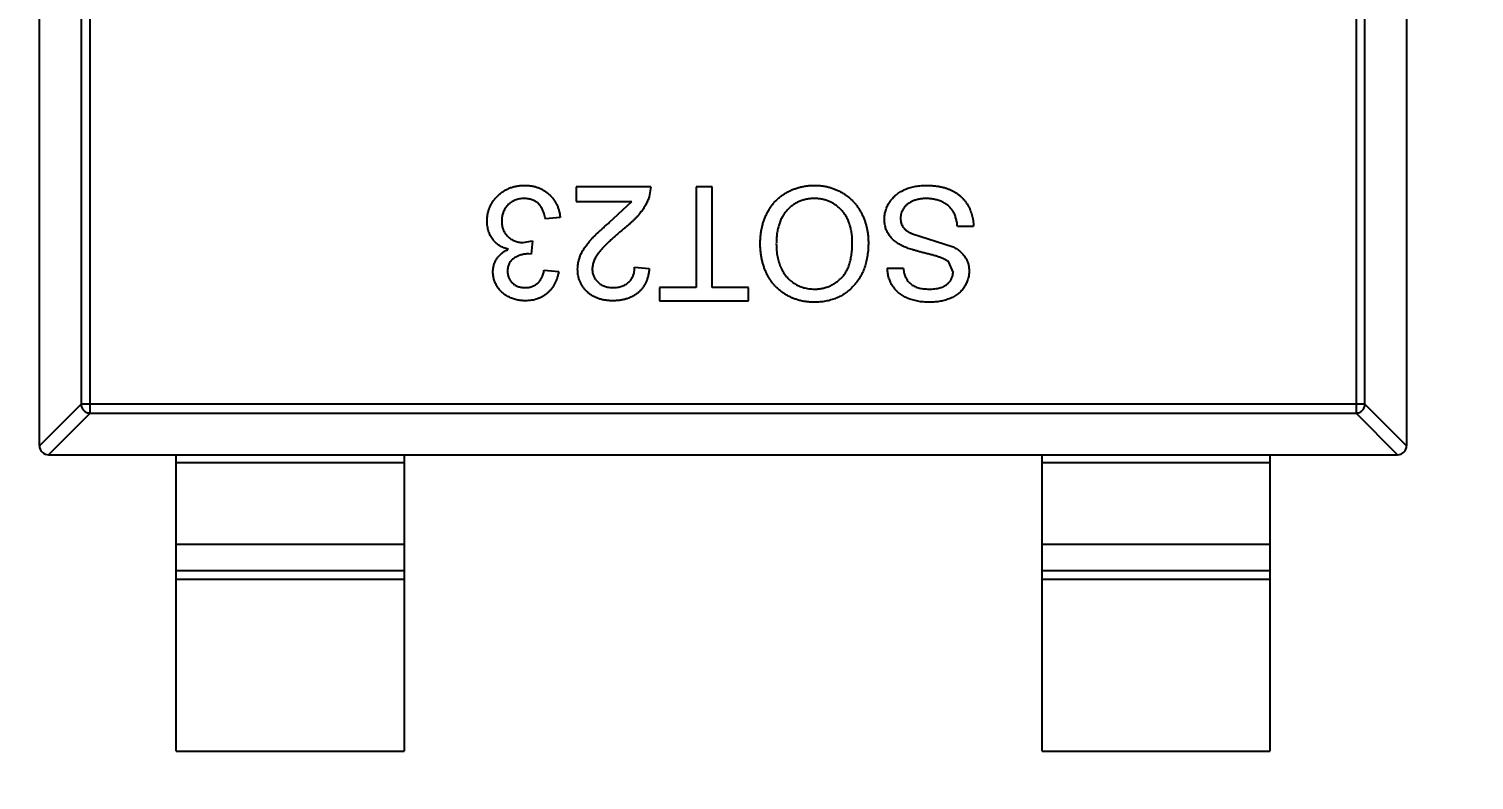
# Model space of a CAD drawing. Header units: inches. Extents: x 398 to 599, y 40 to 151.
# Drawn here: x 546.505 to 549.676, y 80.429 to 82.078 of the extents above; entities that cross this region are included whole.
import ezdxf

# ---------------------------------------------------------------- set-up
doc = ezdxf.new("R2010")
doc.units = ezdxf.units.IN
doc.header["$LTSCALE"] = 1.21
doc.header["$MEASUREMENT"] = 0
doc.header["$PDMODE"] = 3
doc.header["$PDSIZE"] = 0.3125
doc.layers.get('0').update_dxf_attribs({"linetype": 'CONTINUOUS'})
doc.layers.get('Defpoints').update_dxf_attribs({"linetype": 'CONTINUOUS'})
doc.layers.add('DIM', color=3, linetype='CONTINUOUS')
doc.styles.get("Standard").update_dxf_attribs({"font": 'txt', "width": 0.8})
doc.dimstyles.get("Standard").update_dxf_attribs({"dimtxt": 0.15625, "dimasz": 0.1875, "dimexe": 0.125, "dimexo": 0.0625, "dimgap": 0.09, "dimtad": 0, "dimtih": 1, "dimtoh": 1, "dimzin": 4, "dimdsep": 46, "dimtxsty": 'Standard', "dimblk": '_FILLED', "dimblk1": '_FILLED', "dimblk2": '_FILLED', "dimcen": 0.09, "dimazin": 1, "dimtp": 0.01, "dimtm": 0.01, "dimtfac": 1, "dimtofl": 0, "dimtmove": 0, "dimatfit": 3, "dimldrblk": '_FILLED', "dimfxl": 1, "dimtolj": 1, "dimtzin": 4, "dimarcsym": 0})

# ---------------------------------------------------------------- blocks, each defined once
blk = doc.blocks.new('_FILLED')
at = {"color": 0, "linetype": 'ByBlock'}
blk.add_solid([(0, 0), (-1, 0.1667), (-1, -0.1667)], dxfattribs=at)
blk = doc.blocks.new('*D67')
at = {"layer": 'Defpoints', "color": 0}
for p in [(521.3768, 92.925), (527.3329, 92.925), (549.2812, 69.8553)]:
    blk.add_point(p, dxfattribs=at)
at = {"layer": 'DIM', "color": 0, "lineweight": -2}
for p, q in [((527.2704, 92.925), (521.2518, 92.925)), ((521.3768, 90.925), (521.3768, 84.5468)), ((521.3768, 71.8553), (521.3768, 78.2335)), ((549.2187, 69.8553), (521.2518, 69.8553))]:
    blk.add_line(p, q, dxfattribs=at)
at = {"layer": 'DIM', "color": 0, "lineweight": -2, "xscale": 2, "yscale": 2, "zscale": 2}
for p, rotation in [((521.3768, 92.925), 90), ((521.3768, 69.8553), 270)]:
    blk.add_blockref('_FILLED', p, dxfattribs=dict(at, rotation=rotation))
at = {"layer": 'DIM', "color": 0, "insert": (521.3768, 81.3902), "char_height": 2, "attachment_point": 5, "rotation": 90}
blk.add_mtext('\\A1;23.07', dxfattribs=at)
blk = doc.blocks.new('*D70')
at = {"layer": 'Defpoints', "color": 0}
for p in [(537.241, 87.005), (553.751, 68.4022), (537.241, 64.8591)]:
    blk.add_point(p, dxfattribs=at)
at = {"layer": 'DIM', "color": 0, "lineweight": -2}
for p, q in [((537.241, 86.9425), (537.241, 64.7341)), ((553.751, 68.3397), (553.751, 64.7341)), ((539.241, 64.8591), (542.7394, 64.8591)), ((551.751, 64.8591), (548.2527, 64.8591))]:
    blk.add_line(p, q, dxfattribs=at)
at = {"layer": 'DIM', "color": 0, "lineweight": -2, "xscale": 2, "yscale": 2, "zscale": 2, "rotation": 180}
blk.add_blockref('_FILLED', (537.241, 64.8591), dxfattribs=at)
at = {"layer": 'DIM', "color": 0, "lineweight": -2, "xscale": 2, "yscale": 2, "zscale": 2}
blk.add_blockref('_FILLED', (553.751, 64.8591), dxfattribs=at)
at = {"layer": 'DIM', "color": 0, "insert": (545.496, 64.8591), "char_height": 2, "attachment_point": 5}
blk.add_mtext('\\A1;16.51', dxfattribs=at)

msp = doc.modelspace()

# ---------------------------------------------------------------- linework, layer by layer
at = {"color": 7, "linetype": 'Continuous'}
for p, q in [((546.5279, 81.163), (546.5279, 82.823)), ((549.5279, 82.823), (549.5279, 81.163)), ((546.639, 81.2344), (546.639, 82.7515)), ((549.4168, 82.7515), (549.4168, 81.2344)), ((546.6193, 82.7318), (546.6193, 81.2541)), ((549.4365, 81.2541), (549.4365, 82.7318)), ((547.7057, 81.7311), (547.7057, 81.6991)), ((547.8692, 81.7311), (547.7057, 81.7311)), ((547.8692, 81.7311), (547.8658, 81.7089)), ((547.9686, 81.7311), (547.9686, 81.51)), ((548.0038, 81.7311), (547.9686, 81.7311)), ((548.0038, 81.51), (548.0038, 81.7311)), ((547.7057, 81.6991), (547.828, 81.6991)), ((547.7783, 81.6527), (547.828, 81.6991)), ((547.6705, 81.6638), (547.6384, 81.6606)), ((548.4439, 81.6281), (548.531, 81.6004)), ((548.5423, 81.6446), (548.5775, 81.6446)), ((547.5891, 81.6091), (547.6099, 81.6125)), ((547.6099, 81.6125), (547.6066, 81.5837)), ((547.6066, 81.5837), (547.602, 81.584)), ((548.5327, 81.5441), (548.5237, 81.5662)), ((547.6352, 81.5484), (547.6673, 81.5452)), ((547.8339, 81.5549), (547.866, 81.5516)), ((548.4237, 81.5516), (548.3884, 81.5516)), ((547.8884, 81.51), (547.8884, 81.4811)), ((547.9686, 81.51), (547.8884, 81.51)), ((548.0839, 81.51), (548.0038, 81.51)), ((548.0839, 81.4811), (548.0839, 81.51)), ((547.8884, 81.4811), (548.0839, 81.4811)), ((546.5279, 81.1627), (546.6193, 81.2541)), ((549.4365, 81.2541), (546.6193, 81.2541)), ((549.4365, 81.2541), (549.5279, 81.1627)), ((546.639, 81.2344), (546.5476, 81.143)), ((546.639, 81.2344), (549.4168, 81.2344)), ((549.5082, 81.143), (549.4168, 81.2344)), ((546.5479, 81.143), (549.5079, 81.143)), ((546.8279, 80.493), (546.8279, 81.143)), ((547.3279, 81.1252), (546.8279, 81.1252)), ((547.3279, 81.143), (547.3279, 80.493)), ((548.7279, 80.493), (548.7279, 81.143)), ((549.2279, 81.1252), (548.7279, 81.1252)), ((549.2279, 81.143), (549.2279, 80.493)), ((546.8279, 80.9469), (547.3279, 80.9469)), ((548.7279, 80.9469), (549.2279, 80.9469)), ((546.8279, 80.8889), (547.3279, 80.8889)), ((547.3279, 80.8691), (546.8279, 80.8691)), ((548.7279, 80.8889), (549.2279, 80.8889)), ((549.2279, 80.8691), (548.7279, 80.8691)), ((546.8279, 80.493), (547.3279, 80.493)), ((548.7279, 80.493), (549.2279, 80.493))]:
    msp.add_line(p, q, dxfattribs=at)
for centre, radius, start, end in [((553.751, 92.925), 23, 281.22586, 258.77532), ((553.751, 92.925), 22.75, 294.44334, 241.13427), ((546.5479, 81.163), 0.02, 180, 270), ((549.5079, 81.163), 0.02, 270, 0)]:
    msp.add_arc(centre, radius, start, end, dxfattribs=at)
for points, knots in [([(547.5102, 81.6559), (547.5103, 81.6586), (547.5104, 81.6639), (547.5115, 81.6717), (547.5134, 81.6791), (547.516, 81.6863), (547.5192, 81.6931), (547.5233, 81.6996), (547.5281, 81.7058), (547.5335, 81.7116), (547.5395, 81.717), (547.5459, 81.7216), (547.5528, 81.7256), (547.56, 81.7288), (547.5676, 81.7313), (547.5756, 81.7331), (547.584, 81.7341), (547.5898, 81.7343), (547.5927, 81.7343)], [0, 0, 0, 0, 0.063503, 0.124805, 0.18492, 0.244376, 0.303775, 0.364133, 0.425376, 0.488388, 0.551743, 0.61386, 0.67564, 0.737737, 0.800417, 0.864658, 0.930985, 1, 1, 1, 1]), ([(547.5927, 81.7343), (547.5953, 81.7343), (547.6005, 81.7342), (547.6081, 81.7332), (547.6153, 81.7317), (547.6222, 81.7295), (547.6287, 81.7268), (547.6349, 81.7234), (547.6408, 81.7194), (547.6463, 81.7148), (547.6513, 81.7097), (547.6558, 81.7042), (547.6596, 81.6984), (547.663, 81.6922), (547.6658, 81.6856), (547.6679, 81.6787), (547.6696, 81.6714), (547.6702, 81.6664), (547.6705, 81.6638)], [0, 0, 0, 0, 0.067794, 0.133464, 0.196934, 0.258481, 0.319787, 0.380431, 0.44099, 0.502867, 0.564806, 0.625526, 0.685604, 0.746041, 0.807347, 0.869717, 0.93379, 1, 1, 1, 1]), ([(548.1096, 81.6065), (548.1096, 81.6096), (548.1097, 81.6158), (548.1104, 81.6248), (548.1117, 81.6336), (548.1133, 81.6422), (548.1155, 81.6505), (548.118, 81.6586), (548.1212, 81.6664), (548.1247, 81.674), (548.1287, 81.6812), (548.1331, 81.688), (548.1379, 81.6943), (548.1431, 81.7002), (548.1487, 81.7056), (548.1547, 81.7106), (548.1611, 81.7151), (548.1679, 81.7191), (548.175, 81.7227), (548.1822, 81.7258), (548.1895, 81.7285), (548.197, 81.7306), (548.2046, 81.7323), (548.2123, 81.7335), (548.2202, 81.7342), (548.2255, 81.7343), (548.2282, 81.7343)], [0, 0, 0, 0, 0.04756, 0.093962, 0.139112, 0.183626, 0.227457, 0.270703, 0.313611, 0.35626, 0.398366, 0.439557, 0.480045, 0.519888, 0.559658, 0.599421, 0.639208, 0.679668, 0.72002, 0.759859, 0.79956, 0.839199, 0.878956, 0.918794, 0.959083, 1, 1, 1, 1]), ([(548.2282, 81.7343), (548.231, 81.7343), (548.2367, 81.7342), (548.2451, 81.7334), (548.2533, 81.7321), (548.2613, 81.7302), (548.269, 81.7278), (548.2765, 81.7249), (548.2838, 81.7215), (548.2908, 81.7176), (548.2975, 81.7131), (548.3037, 81.7083), (548.3096, 81.7031), (548.315, 81.6975), (548.3201, 81.6916), (548.3247, 81.6852), (548.3289, 81.6784), (548.3326, 81.6713), (548.336, 81.664), (548.3388, 81.6565), (548.3413, 81.6489), (548.3433, 81.6412), (548.3448, 81.6334), (548.3459, 81.6255), (548.3467, 81.6175), (548.3467, 81.6121), (548.3468, 81.6094)], [0, 0, 0, 0, 0.044697, 0.088534, 0.131409, 0.173814, 0.215715, 0.257247, 0.298848, 0.340604, 0.382029, 0.42297, 0.463632, 0.504048, 0.544591, 0.584964, 0.626265, 0.667979, 0.709943, 0.751382, 0.792619, 0.833948, 0.875008, 0.916446, 0.957907, 1, 1, 1, 1]), ([(548.382, 81.6602), (548.3821, 81.6634), (548.3824, 81.6699), (548.3846, 81.6795), (548.3881, 81.6888), (548.3922, 81.6961), (548.3961, 81.7017), (548.3994, 81.7058), (548.403, 81.7095), (548.4069, 81.713), (548.4111, 81.7163), (548.4156, 81.7193), (548.4204, 81.7221), (548.4272, 81.7256), (548.4363, 81.7291), (548.4479, 81.7321), (548.4601, 81.734), (548.4685, 81.7342), (548.4728, 81.7343)], [0, 0, 0, 0, 0.074816, 0.148535, 0.223872, 0.301297, 0.340894, 0.38034, 0.420127, 0.45995, 0.500831, 0.541907, 0.584439, 0.62808, 0.717267, 0.80786, 0.901925, 1, 1, 1, 1]), ([(548.4728, 81.7343), (548.4755, 81.7343), (548.4809, 81.7343), (548.4887, 81.7337), (548.4962, 81.733), (548.5034, 81.7318), (548.5102, 81.7303), (548.5167, 81.7285), (548.5229, 81.7264), (548.5287, 81.724), (548.5342, 81.7211), (548.5394, 81.7181), (548.5443, 81.7146), (548.5488, 81.7107), (548.5532, 81.7067), (548.5571, 81.7022), (548.5608, 81.6974), (548.5641, 81.6923), (548.5671, 81.6869), (548.5698, 81.6814), (548.572, 81.6757), (548.5739, 81.6698), (548.5754, 81.6638), (548.5765, 81.6575), (548.5773, 81.6511), (548.5774, 81.6468), (548.5775, 81.6446)], [0, 0, 0, 0, 0.052493, 0.102825, 0.151397, 0.198033, 0.242876, 0.285999, 0.327849, 0.368395, 0.407852, 0.446838, 0.485166, 0.523341, 0.561602, 0.59992, 0.638496, 0.677791, 0.71729, 0.756605, 0.796068, 0.835886, 0.875714, 0.916263, 0.95776, 1, 1, 1, 1]), ([(547.5915, 81.7055), (547.5897, 81.7055), (547.5862, 81.7054), (547.581, 81.7047), (547.576, 81.7036), (547.5714, 81.702), (547.5671, 81.7), (547.563, 81.6975), (547.5592, 81.6946), (547.5557, 81.6912), (547.5526, 81.6875), (547.5498, 81.6836), (547.5475, 81.6795), (547.5455, 81.6752), (547.5441, 81.6706), (547.543, 81.6658), (547.5424, 81.6608), (547.5423, 81.6574), (547.5423, 81.6557)], [0, 0, 0, 0, 0.069461, 0.135658, 0.19962, 0.261651, 0.322053, 0.38234, 0.443223, 0.50493, 0.56682, 0.6276, 0.687476, 0.747351, 0.808174, 0.870133, 0.933721, 1, 1, 1, 1]), ([(547.6384, 81.6606), (547.638, 81.6625), (547.6372, 81.6663), (547.6356, 81.6716), (547.6339, 81.6766), (547.6318, 81.681), (547.6298, 81.6852), (547.6274, 81.6888), (547.6248, 81.6921), (547.6221, 81.695), (547.6191, 81.6975), (547.6159, 81.6997), (547.6124, 81.7015), (547.6087, 81.7029), (547.6047, 81.7041), (547.6006, 81.7049), (547.5961, 81.7054), (547.5931, 81.7055), (547.5915, 81.7055)], [0, 0, 0, 0, 0.082566, 0.15976, 0.233155, 0.301356, 0.365752, 0.426437, 0.484185, 0.539549, 0.593156, 0.647048, 0.701446, 0.757, 0.81384, 0.873058, 0.934963, 1, 1, 1, 1]), ([(547.8658, 81.7089), (547.8648, 81.706), (547.8626, 81.7), (547.8582, 81.6914), (547.8531, 81.6828), (547.8481, 81.6759), (547.8435, 81.6703), (547.8396, 81.666), (547.8354, 81.6615), (547.8307, 81.657), (547.8257, 81.6523), (547.8202, 81.6474), (547.8144, 81.6425), (547.8103, 81.6393), (547.8082, 81.6376)], [0, 0, 0, 0, 0.100388, 0.204407, 0.310686, 0.422157, 0.480685, 0.543238, 0.6095, 0.679555, 0.753841, 0.831641, 0.913813, 1, 1, 1, 1]), ([(548.2283, 81.7055), (548.2253, 81.7054), (548.2195, 81.7053), (548.211, 81.7041), (548.2028, 81.702), (548.1951, 81.6992), (548.1878, 81.6955), (548.1808, 81.6911), (548.1743, 81.6857), (548.1682, 81.6797), (548.1627, 81.6729), (548.1578, 81.6654), (548.1539, 81.6572), (548.1505, 81.6483), (548.148, 81.6387), (548.1461, 81.6285), (548.145, 81.6176), (548.1449, 81.6101), (548.1448, 81.6063)], [0, 0, 0, 0, 0.061055, 0.119545, 0.176806, 0.232956, 0.288583, 0.344667, 0.401662, 0.46054, 0.520477, 0.581213, 0.643431, 0.707961, 0.775371, 0.846414, 0.921152, 1, 1, 1, 1]), ([(548.3115, 81.6098), (548.3114, 81.6134), (548.3113, 81.6205), (548.3101, 81.6307), (548.3083, 81.6404), (548.3058, 81.6496), (548.3024, 81.658), (548.2983, 81.666), (548.2935, 81.6733), (548.288, 81.68), (548.2819, 81.686), (548.2753, 81.6912), (548.2684, 81.6956), (548.2611, 81.6992), (548.2535, 81.702), (548.2454, 81.704), (548.237, 81.7053), (548.2312, 81.7054), (548.2283, 81.7055)], [0, 0, 0, 0, 0.075964, 0.148125, 0.217201, 0.2833, 0.347202, 0.4093, 0.470426, 0.531588, 0.591739, 0.650258, 0.707303, 0.764208, 0.821148, 0.879119, 0.938423, 1, 1, 1, 1]), ([(548.4744, 81.7055), (548.4715, 81.7054), (548.466, 81.7053), (548.4581, 81.7041), (548.4506, 81.7024), (548.4437, 81.6997), (548.4374, 81.6966), (548.432, 81.6927), (548.4273, 81.6883), (548.4237, 81.6834), (548.4208, 81.6782), (548.4188, 81.6728), (548.4175, 81.6674), (548.4173, 81.6637), (548.4173, 81.6619)], [0, 0, 0, 0, 0.105584, 0.205868, 0.300947, 0.393002, 0.480949, 0.562874, 0.641461, 0.717742, 0.791772, 0.862716, 0.931777, 1, 1, 1, 1]), ([(548.5423, 81.6446), (548.5419, 81.6478), (548.5411, 81.6538), (548.5391, 81.6625), (548.5364, 81.6702), (548.533, 81.6772), (548.5286, 81.6833), (548.5233, 81.6889), (548.5169, 81.6936), (548.5097, 81.6979), (548.5016, 81.7013), (548.4929, 81.7037), (548.4838, 81.7052), (548.4776, 81.7054), (548.4744, 81.7055)], [0, 0, 0, 0, 0.093796, 0.180188, 0.260363, 0.334847, 0.407093, 0.481448, 0.559271, 0.64227, 0.728586, 0.815978, 0.906035, 1, 1, 1, 1]), ([(548.4254, 81.5997), (548.4236, 81.6006), (548.4201, 81.6022), (548.4151, 81.605), (548.4104, 81.6078), (548.4061, 81.6109), (548.4022, 81.6142), (548.3986, 81.6176), (548.3954, 81.6211), (548.3926, 81.6249), (548.3901, 81.6288), (548.3879, 81.6329), (548.3861, 81.6371), (548.3846, 81.6414), (548.3835, 81.6459), (548.3826, 81.6505), (548.3821, 81.6553), (548.382, 81.6585), (548.382, 81.6602)], [0, 0, 0, 0, 0.074931, 0.147078, 0.216364, 0.282503, 0.346688, 0.408836, 0.469262, 0.528432, 0.587001, 0.644416, 0.702189, 0.759767, 0.81849, 0.877633, 0.93802, 1, 1, 1, 1]), ([(548.4173, 81.6619), (548.4174, 81.6601), (548.4175, 81.6565), (548.4186, 81.6514), (548.4206, 81.6467), (548.4233, 81.6422), (548.427, 81.6381), (548.4316, 81.6344), (548.4374, 81.631), (548.4417, 81.6291), (548.4439, 81.6281)], [0, 0, 0, 0, 0.117768, 0.230176, 0.339843, 0.450625, 0.566943, 0.696021, 0.839438, 1, 1, 1, 1]), ([(547.5571, 81.5943), (547.5553, 81.5947), (547.5518, 81.5956), (547.5468, 81.5974), (547.542, 81.5996), (547.5375, 81.602), (547.5334, 81.6049), (547.5295, 81.6081), (547.5259, 81.6117), (547.5227, 81.6155), (547.5197, 81.6196), (547.5172, 81.6241), (547.5151, 81.6288), (547.5132, 81.6337), (547.5119, 81.6389), (547.511, 81.6444), (547.5103, 81.6501), (547.5103, 81.6539), (547.5102, 81.6559)], [0, 0, 0, 0, 0.065828, 0.128938, 0.190858, 0.251186, 0.310974, 0.37005, 0.429672, 0.489507, 0.549975, 0.610075, 0.670915, 0.732909, 0.796711, 0.861825, 0.929892, 1, 1, 1, 1]), ([(547.5423, 81.6557), (547.5423, 81.654), (547.5424, 81.6508), (547.543, 81.646), (547.544, 81.6415), (547.5455, 81.6372), (547.5474, 81.6331), (547.5496, 81.6293), (547.5524, 81.6256), (547.5554, 81.6223), (547.5588, 81.6192), (547.5625, 81.6165), (547.5664, 81.6142), (547.5705, 81.6124), (547.5748, 81.6109), (547.5794, 81.6099), (547.5842, 81.6092), (547.5875, 81.6092), (547.5891, 81.6091)], [0, 0, 0, 0, 0.067051, 0.13118, 0.193722, 0.254499, 0.314763, 0.375117, 0.436023, 0.498297, 0.560571, 0.621619, 0.681973, 0.742853, 0.804272, 0.867473, 0.932273, 1, 1, 1, 1]), ([(547.7089, 81.5501), (547.709, 81.5526), (547.7091, 81.5576), (547.7102, 81.565), (547.7121, 81.5723), (547.7145, 81.5796), (547.7178, 81.587), (547.7221, 81.5945), (547.7273, 81.6022), (547.7323, 81.6087), (547.737, 81.6142), (547.7412, 81.6187), (547.746, 81.6235), (547.7512, 81.6287), (547.7572, 81.6342), (547.7637, 81.6401), (547.7708, 81.6463), (547.7757, 81.6505), (547.7783, 81.6527)], [0, 0, 0, 0, 0.057945, 0.116018, 0.174826, 0.234683, 0.296827, 0.364061, 0.436192, 0.51426, 0.556976, 0.604856, 0.657675, 0.715751, 0.77884, 0.847501, 0.921228, 1, 1, 1, 1]), ([(547.8082, 81.6376), (547.805, 81.6349), (547.7988, 81.6297), (547.79, 81.622), (547.782, 81.6148), (547.7749, 81.608), (547.7687, 81.6018), (547.7632, 81.596), (547.7585, 81.5908), (547.7546, 81.5859), (547.7514, 81.5813), (547.7486, 81.5767), (547.7463, 81.5723), (547.7444, 81.5678), (547.7428, 81.5634), (547.7418, 81.5591), (547.7411, 81.5547), (547.741, 81.5519), (547.741, 81.5504)], [0, 0, 0, 0, 0.11141, 0.214526, 0.309417, 0.396087, 0.474284, 0.544374, 0.60642, 0.660582, 0.709794, 0.756451, 0.800767, 0.843168, 0.884295, 0.923885, 0.962359, 1, 1, 1, 1]), ([(547.523, 81.5447), (547.5231, 81.5473), (547.5234, 81.5524), (547.525, 81.5599), (547.5278, 81.567), (547.5315, 81.5737), (547.5364, 81.5799), (547.5423, 81.5855), (547.5493, 81.5904), (547.5545, 81.5929), (547.5571, 81.5943)], [0, 0, 0, 0, 0.121951, 0.240787, 0.35855, 0.479066, 0.601519, 0.727551, 0.859932, 1, 1, 1, 1]), ([(548.228, 81.4779), (548.2252, 81.478), (548.2196, 81.4781), (548.2113, 81.4788), (548.2032, 81.4801), (548.1954, 81.4819), (548.1877, 81.4843), (548.1803, 81.487), (548.1731, 81.4904), (548.1661, 81.4943), (548.1594, 81.4986), (548.1531, 81.5033), (548.1472, 81.5084), (548.1417, 81.5139), (548.1367, 81.5199), (548.132, 81.5262), (548.1278, 81.5329), (548.124, 81.5401), (548.1206, 81.5475), (548.1177, 81.5552), (548.1152, 81.5632), (548.1131, 81.5714), (548.1116, 81.5798), (548.1104, 81.5885), (548.1097, 81.5974), (548.1096, 81.6035), (548.1096, 81.6065)], [0, 0, 0, 0, 0.043099, 0.085587, 0.126908, 0.167967, 0.20845, 0.249025, 0.289281, 0.33001, 0.370598, 0.410466, 0.450033, 0.489688, 0.529116, 0.569037, 0.609703, 0.650759, 0.692509, 0.734219, 0.776707, 0.819552, 0.863351, 0.907839, 0.953334, 1, 1, 1, 1]), ([(548.1448, 81.6063), (548.1449, 81.6038), (548.1449, 81.599), (548.1455, 81.5918), (548.1462, 81.5849), (548.1472, 81.5782), (548.1487, 81.5718), (548.1504, 81.5655), (548.1525, 81.5596), (548.1548, 81.5539), (548.1575, 81.5484), (548.1604, 81.5433), (548.1637, 81.5385), (548.1672, 81.5339), (548.1711, 81.5298), (548.1752, 81.5259), (548.1796, 81.5223), (548.1843, 81.5191), (548.1892, 81.5162), (548.1943, 81.5137), (548.1995, 81.5115), (548.2049, 81.5098), (548.2104, 81.5085), (548.2161, 81.5074), (548.2219, 81.5069), (548.2258, 81.5068), (548.2278, 81.5068)], [0, 0, 0, 0, 0.050852, 0.099752, 0.147438, 0.194086, 0.239171, 0.28334, 0.326577, 0.368936, 0.410572, 0.451051, 0.490877, 0.530044, 0.568937, 0.607578, 0.64642, 0.685679, 0.724799, 0.763513, 0.802173, 0.84074, 0.879649, 0.919071, 0.959098, 1, 1, 1, 1]), ([(548.2278, 81.5068), (548.2306, 81.5068), (548.2362, 81.5069), (548.2443, 81.5082), (548.2522, 81.51), (548.2598, 81.5125), (548.267, 81.5159), (548.274, 81.5201), (548.2806, 81.5249), (548.287, 81.5305), (548.2929, 81.5369), (548.2979, 81.5444), (548.3021, 81.5529), (548.3056, 81.5624), (548.3083, 81.5729), (548.3101, 81.5843), (548.3113, 81.5967), (548.3114, 81.6054), (548.3115, 81.6098)], [0, 0, 0, 0, 0.055943, 0.110382, 0.164048, 0.216759, 0.269601, 0.323009, 0.377581, 0.433449, 0.490922, 0.550625, 0.613117, 0.679861, 0.751358, 0.828261, 0.910795, 1, 1, 1, 1]), ([(548.3468, 81.6094), (548.3467, 81.6044), (548.3465, 81.5947), (548.3449, 81.5804), (548.3424, 81.5671), (548.3387, 81.5545), (548.334, 81.5428), (548.3284, 81.5319), (548.3215, 81.5219), (548.3138, 81.5127), (548.3052, 81.5046), (548.296, 81.4974), (548.2861, 81.4914), (548.2757, 81.4864), (548.2646, 81.4826), (548.2529, 81.4799), (548.2407, 81.4782), (548.2323, 81.478), (548.228, 81.4779)], [0, 0, 0, 0, 0.075226, 0.146575, 0.2145, 0.27953, 0.342403, 0.403496, 0.463762, 0.523864, 0.583252, 0.641302, 0.698898, 0.756295, 0.814628, 0.874325, 0.935783, 1, 1, 1, 1]), ([(548.5237, 81.5662), (548.5228, 81.5669), (548.5209, 81.5685), (548.5173, 81.5707), (548.5129, 81.5729), (548.5076, 81.5751), (548.5014, 81.5773), (548.4943, 81.5795), (548.4864, 81.5818), (548.4778, 81.5839), (548.4691, 81.5861), (548.4608, 81.5882), (548.4532, 81.5903), (548.4463, 81.5923), (548.4401, 81.5942), (548.4346, 81.5961), (548.4297, 81.5979), (548.4268, 81.5991), (548.4254, 81.5997)], [0, 0, 0, 0, 0.032743, 0.07241, 0.119611, 0.174673, 0.237345, 0.308352, 0.38763, 0.474784, 0.563332, 0.645136, 0.720203, 0.789134, 0.851497, 0.907331, 0.956969, 1, 1, 1, 1]), ([(548.531, 81.6004), (548.5339, 81.5988), (548.5396, 81.5958), (548.5473, 81.5903), (548.5537, 81.5842), (548.5589, 81.5775), (548.563, 81.5704), (548.5658, 81.5627), (548.5676, 81.5547), (548.5678, 81.5492), (548.5679, 81.5464)], [0, 0, 0, 0, 0.144805, 0.279512, 0.406394, 0.527502, 0.645393, 0.761885, 0.878942, 1, 1, 1, 1]), ([(547.602, 81.584), (547.599, 81.5839), (547.5932, 81.5837), (547.5848, 81.5819), (547.5768, 81.579), (547.5706, 81.5755), (547.5661, 81.5723), (547.5632, 81.5694), (547.5606, 81.5663), (547.5586, 81.5627), (547.557, 81.5589), (547.5559, 81.5548), (547.5552, 81.5504), (547.5551, 81.5473), (547.5551, 81.5457)], [0, 0, 0, 0, 0.129789, 0.254605, 0.378435, 0.50292, 0.565018, 0.624848, 0.683448, 0.742765, 0.802757, 0.86522, 0.930779, 1, 1, 1, 1]), ([(547.5942, 81.4811), (547.5909, 81.4812), (547.5845, 81.4814), (547.5751, 81.4831), (547.566, 81.4858), (547.5575, 81.4896), (547.5496, 81.4942), (547.5426, 81.4997), (547.5366, 81.506), (547.5318, 81.513), (547.5279, 81.5206), (547.5251, 81.5284), (547.5234, 81.5365), (547.5231, 81.5419), (547.523, 81.5447)], [0, 0, 0, 0, 0.092054, 0.181008, 0.26913, 0.357137, 0.443549, 0.526433, 0.607453, 0.688385, 0.767854, 0.845531, 0.922529, 1, 1, 1, 1]), ([(547.5551, 81.5457), (547.5551, 81.5445), (547.5552, 81.542), (547.5557, 81.5383), (547.5565, 81.5349), (547.5577, 81.5316), (547.5592, 81.5285), (547.5611, 81.5255), (547.5632, 81.5227), (547.5657, 81.5201), (547.5684, 81.5177), (547.5714, 81.5157), (547.5746, 81.5139), (547.5779, 81.5125), (547.5815, 81.5114), (547.5852, 81.5106), (547.5891, 81.51), (547.5918, 81.51), (547.5932, 81.51)], [0, 0, 0, 0, 0.065093, 0.127304, 0.188122, 0.247131, 0.306077, 0.365678, 0.426103, 0.487841, 0.550317, 0.611805, 0.672737, 0.734883, 0.79768, 0.862475, 0.929775, 1, 1, 1, 1]), ([(547.5932, 81.51), (547.5958, 81.5101), (547.601, 81.5103), (547.6084, 81.5122), (547.6152, 81.5152), (547.6201, 81.5187), (547.6237, 81.5221), (547.6261, 81.525), (547.6282, 81.5282), (547.6301, 81.5316), (547.6318, 81.5354), (547.6333, 81.5395), (547.6344, 81.5438), (547.6349, 81.5469), (547.6352, 81.5484)], [0, 0, 0, 0, 0.127797, 0.246795, 0.362284, 0.477652, 0.536237, 0.59559, 0.656344, 0.719085, 0.784349, 0.852876, 0.924551, 1, 1, 1, 1]), ([(547.6673, 81.5452), (547.6668, 81.5428), (547.6658, 81.5379), (547.6638, 81.5309), (547.6613, 81.5243), (547.6584, 81.5182), (547.6551, 81.5124), (547.6513, 81.5071), (547.6471, 81.5023), (547.6425, 81.4978), (547.6375, 81.4939), (547.6322, 81.4905), (547.6266, 81.4876), (547.6207, 81.4853), (547.6144, 81.4834), (547.6079, 81.4821), (547.6011, 81.4813), (547.5965, 81.4812), (547.5942, 81.4811)], [0, 0, 0, 0, 0.071036, 0.139343, 0.204958, 0.268332, 0.330129, 0.390664, 0.450861, 0.510587, 0.570374, 0.629455, 0.687994, 0.747581, 0.807839, 0.870034, 0.93381, 1, 1, 1, 1]), ([(547.7859, 81.4811), (547.783, 81.4812), (547.7773, 81.4813), (547.7691, 81.4823), (547.7614, 81.4838), (547.7541, 81.4859), (547.7473, 81.4888), (547.7409, 81.4922), (547.735, 81.4962), (547.7296, 81.5009), (547.7248, 81.5059), (547.7205, 81.5114), (547.717, 81.5171), (547.714, 81.5231), (547.7117, 81.5295), (547.7101, 81.5361), (547.7091, 81.543), (547.709, 81.5477), (547.7089, 81.5501)], [0, 0, 0, 0, 0.074712, 0.145539, 0.213339, 0.278615, 0.342094, 0.40389, 0.465063, 0.526577, 0.587328, 0.64638, 0.704345, 0.761672, 0.819418, 0.878039, 0.937796, 1, 1, 1, 1]), ([(547.741, 81.5504), (547.741, 81.549), (547.7411, 81.5463), (547.7417, 81.5422), (547.7426, 81.5384), (547.7441, 81.5347), (547.7458, 81.5311), (547.7481, 81.5278), (547.7506, 81.5246), (547.7536, 81.5216), (547.7568, 81.5189), (547.7604, 81.5165), (547.7641, 81.5145), (547.7682, 81.5128), (547.7724, 81.5116), (547.7769, 81.5107), (547.7817, 81.5101), (547.7849, 81.51), (547.7866, 81.51)], [0, 0, 0, 0, 0.061762, 0.121174, 0.179421, 0.236843, 0.294322, 0.353191, 0.412721, 0.474522, 0.537057, 0.599591, 0.662367, 0.725246, 0.790316, 0.857724, 0.927232, 1, 1, 1, 1]), ([(547.866, 81.5516), (547.8657, 81.5489), (547.865, 81.5434), (547.8634, 81.5355), (547.8612, 81.5282), (547.8585, 81.5214), (547.8552, 81.515), (547.8514, 81.5092), (547.8469, 81.5039), (547.842, 81.4991), (547.8366, 81.4949), (547.8306, 81.4912), (547.8243, 81.4881), (547.8174, 81.4855), (547.8102, 81.4836), (547.8025, 81.4822), (547.7943, 81.4813), (547.7887, 81.4812), (547.7859, 81.4811)], [0, 0, 0, 0, 0.070675, 0.137493, 0.201473, 0.262869, 0.32255, 0.380737, 0.43822, 0.495487, 0.553484, 0.611346, 0.670644, 0.731587, 0.794183, 0.859445, 0.928208, 1, 1, 1, 1]), ([(547.7866, 81.51), (547.7883, 81.51), (547.7917, 81.5101), (547.7967, 81.5107), (547.8014, 81.5115), (547.8058, 81.5129), (547.81, 81.5145), (547.8139, 81.5166), (547.8176, 81.519), (547.821, 81.5218), (547.824, 81.525), (547.8267, 81.5284), (547.8289, 81.5321), (547.8307, 81.5361), (547.8321, 81.5404), (547.8332, 81.5449), (547.8338, 81.5498), (547.8339, 81.5531), (547.8339, 81.5549)], [0, 0, 0, 0, 0.070696, 0.138358, 0.20337, 0.2657, 0.327256, 0.386512, 0.445858, 0.505173, 0.56378, 0.622343, 0.680824, 0.739795, 0.800801, 0.864239, 0.930631, 1, 1, 1, 1]), ([(548.4811, 81.4779), (548.4767, 81.478), (548.468, 81.4782), (548.4554, 81.4799), (548.4437, 81.4827), (548.4345, 81.4859), (548.4277, 81.4891), (548.4229, 81.4916), (548.4184, 81.4945), (548.4142, 81.4976), (548.4103, 81.501), (548.4068, 81.5047), (548.4034, 81.5086), (548.3995, 81.5141), (548.3953, 81.5215), (548.3917, 81.5311), (548.3892, 81.5411), (548.3887, 81.5481), (548.3884, 81.5516)], [0, 0, 0, 0, 0.100475, 0.195644, 0.286083, 0.372983, 0.415026, 0.456052, 0.495939, 0.535566, 0.574087, 0.612519, 0.651081, 0.689513, 0.766237, 0.84235, 0.919974, 1, 1, 1, 1]), ([(548.4237, 81.5516), (548.4239, 81.5499), (548.4243, 81.5464), (548.4254, 81.5413), (548.427, 81.5366), (548.4287, 81.5322), (548.4309, 81.5282), (548.4334, 81.5244), (548.4363, 81.5211), (548.4396, 81.5181), (548.4432, 81.5154), (548.4472, 81.5131), (548.4517, 81.5111), (548.4565, 81.5095), (548.4617, 81.5083), (548.4674, 81.5074), (548.4734, 81.5069), (548.4776, 81.5068), (548.4797, 81.5068)], [0, 0, 0, 0, 0.067155, 0.131403, 0.192732, 0.251253, 0.307704, 0.362699, 0.417778, 0.472304, 0.527873, 0.58523, 0.645057, 0.707952, 0.774434, 0.84494, 0.920404, 1, 1, 1, 1]), ([(548.4797, 81.5068), (548.4819, 81.5068), (548.4862, 81.5068), (548.4925, 81.5074), (548.4982, 81.5082), (548.5035, 81.5094), (548.5083, 81.511), (548.5127, 81.5128), (548.5166, 81.5151), (548.52, 81.5176), (548.523, 81.5205), (548.5255, 81.5234), (548.5278, 81.5265), (548.5296, 81.5297), (548.531, 81.5331), (548.5319, 81.5367), (548.5326, 81.5403), (548.5326, 81.5428), (548.5327, 81.5441)], [0, 0, 0, 0, 0.091511, 0.177143, 0.257108, 0.331198, 0.400592, 0.465625, 0.526973, 0.585443, 0.641399, 0.695044, 0.746782, 0.796959, 0.847545, 0.897439, 0.947649, 1, 1, 1, 1]), ([(548.5679, 81.5464), (548.5678, 81.5433), (548.5676, 81.5371), (548.5655, 81.5281), (548.5621, 81.5194), (548.5583, 81.5125), (548.5546, 81.5072), (548.5515, 81.5035), (548.548, 81.5), (548.5443, 81.4968), (548.5403, 81.4938), (548.536, 81.491), (548.5313, 81.4886), (548.5247, 81.4855), (548.5159, 81.4825), (548.5048, 81.4798), (548.4931, 81.4783), (548.4852, 81.478), (548.4811, 81.4779)], [0, 0, 0, 0, 0.074995, 0.149165, 0.223664, 0.300412, 0.33957, 0.378921, 0.418096, 0.45823, 0.498427, 0.539708, 0.582216, 0.625824, 0.715481, 0.807384, 0.901634, 1, 1, 1, 1]), ([(546.6193, 81.2541), (546.6194, 81.2515), (546.6205, 81.2465), (546.6249, 81.24), (546.6314, 81.2356), (546.6365, 81.2345), (546.639, 81.2344)], [0, 0, 0, 0, 0.249032, 0.5, 0.750968, 1, 1, 1, 1]), ([(549.4168, 81.2344), (549.4193, 81.2345), (549.4244, 81.2356), (549.4308, 81.24), (549.4352, 81.2465), (549.4364, 81.2515), (549.4365, 81.2541)], [0, 0, 0, 0, 0.249032, 0.5, 0.750968, 1, 1, 1, 1])]:
    msp.add_open_spline(points, degree=3, knots=knots, dxfattribs=at)

# ---------------------------------------------------------------- dimensions: what is measured, and where the dimension line sits
at = {"layer": 'DIM'}
dim = msp.add_linear_dim(base=(521.3768, 92.925), p1=(549.2812, 69.8553), p2=(527.3329, 92.925), angle=90, dimstyle='Standard', override={"dimtxt": 2, "dimasz": 2, "dimtih": 0, "dimtoh": 0, "dimzin": 0, "dimcen": 0.198, "dimadec": 0, "dimazin": 0, "dimtp": 0, "dimtm": 0, "dimtdec": 4, "dimtzin": 0}, dxfattribs=at)
dim.commit()
dim.dimension.update_dxf_attribs({"geometry": '*D67', "text_midpoint": (521.3768, 81.3902)})
dim = msp.add_linear_dim(base=(537.241, 64.8591), p1=(553.751, 68.4022), p2=(537.241, 87.005), dimstyle='Standard', override={"dimtxt": 2, "dimasz": 2, "dimtih": 0, "dimtoh": 0, "dimzin": 0, "dimcen": 0.198, "dimadec": 0, "dimazin": 0, "dimtp": 0, "dimtm": 0, "dimtdec": 4, "dimtzin": 0}, dxfattribs=at)
dim.commit()
dim.dimension.update_dxf_attribs({"geometry": '*D70', "text_midpoint": (545.496, 64.8591)})

doc.saveas('drawing.dxf')
